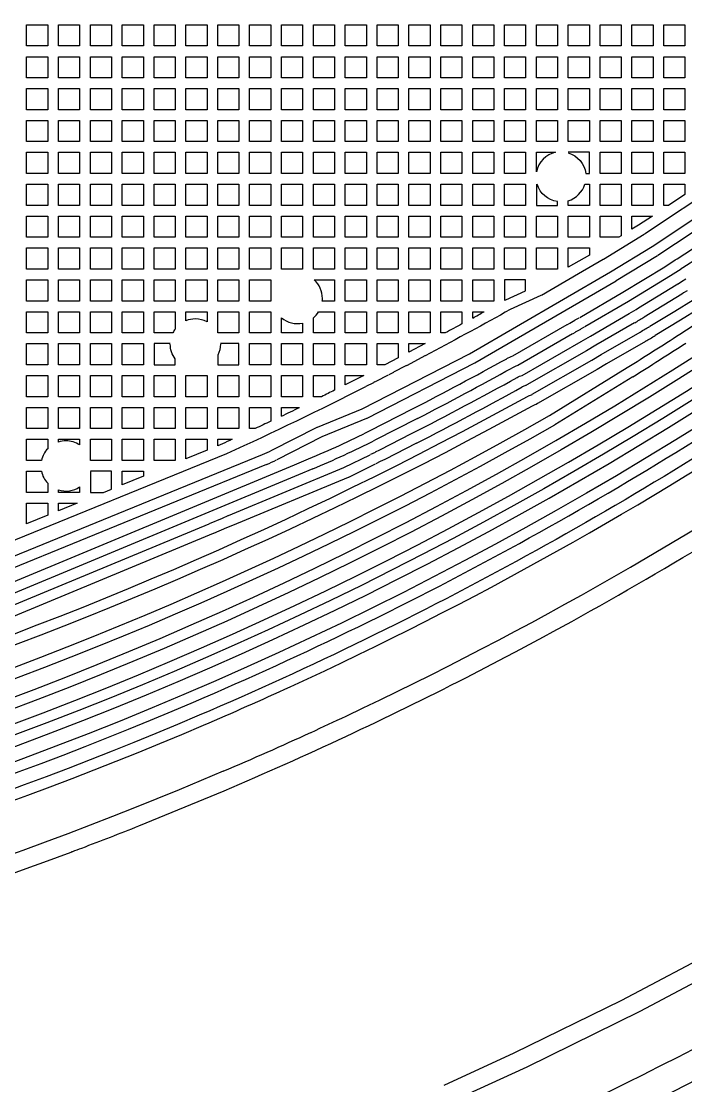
# Model space of a CAD drawing. Extents: x 3103 to 3424, y -52 to 175.
# Drawn here: x 3182.34 to 3187.05, y 34.28 to 41.83 of the extents above; entities that cross this region are included whole.
import ezdxf

# ---------------------------------------------------------------- set-up
doc = ezdxf.new("R2010")
doc.units = 0
doc.layers.add('gbr-dxf_layer0', color=7, linetype='Continuous')
doc.layers.add('gbr-outline-dxf_layer1', color=2, linetype='Continuous')

msp = doc.modelspace()

# ---------------------------------------------------------------- linework, layer by layer
at = {"layer": 'gbr-dxf_layer0'}
for p, q in [((3185.9916, 40.6704), (3185.9916, 40.5206)), ((3187.4486, 40.5592), (3186.8534, 40.1647)), ((3186.7567, 40.3143), (3186.4666, 40.1378)), ((3186.8519, 40.1637), (3186.5577, 39.9847)), ((3186.4656, 40.1372), (3186.2907, 40.0355)), ((3186.2906, 40.0355), (3186.027, 39.8826)), ((3186.9419, 40.0203), (3186.6448, 39.8394)), ((3187.0182, 40.0691), (3186.9428, 40.0209)), ((3187.0223, 39.9803), (3187.0509, 39.9991)), ((3186.5568, 39.9842), (3185.5551, 39.4027)), ((3186.9967, 39.9647), (3187.0214, 39.9797)), ((3187.0226, 39.891), (3186.7556, 39.7282)), ((3186.644, 39.8389), (3186.3346, 39.6591)), ((3186.7955, 39.663), (3186.9735, 39.7713)), ((3187.1438, 39.786), (3187.0135, 39.7065)), ((3184.1831, 39.6163), (3184.1831, 39.7225)), ((3186.2293, 39.6864), (3186.2653, 39.7073)), ((3186.267, 39.7083), (3186.2942, 39.7241)), ((3186.3751, 39.5943), (3186.6504, 39.7543)), ((3187.0131, 39.7063), (3186.8351, 39.5979)), ((3186.2111, 39.6759), (3186.2292, 39.6863)), ((3186.2672, 39.6203), (3186.2491, 39.6099)), ((3186.3037, 39.6415), (3186.2675, 39.6205)), ((3186.3299, 39.6568), (3186.3054, 39.6425)), ((3186.6887, 39.6884), (3186.4134, 39.5285)), ((3186.4518, 39.4623), (3186.7274, 39.6223)), ((3186.3088, 39.5558), (3186.3748, 39.5942)), ((3186.7656, 39.5565), (3186.49, 39.3964)), ((3185.2023, 39.5401), (3185.0874, 39.4795)), ((3185.2372, 39.4724), (3185.2012, 39.4534)), ((3186.4131, 39.5283), (3186.347, 39.4899)), ((3185.553, 39.4016), (3184.7893, 39.0104)), ((3185.2008, 39.4532), (3185.0738, 39.3862)), ((3186.4899, 39.3964), (3186.4233, 39.3576)), ((3184.9404, 39.3173), (3184.8533, 39.2727)), ((3184.9784, 39.3367), (3184.9444, 39.3193)), ((3185.0662, 39.3823), (3184.9787, 39.3369)), ((3185.0732, 39.3859), (3185.0674, 39.3829)), ((3186.423, 39.3574), (3186.0001, 39.1148)), ((3184.7668, 39.3141), (3184.6352, 39.2478)), ((3184.8348, 39.263), (3184.782, 39.2364)), ((3184.8453, 39.2683), (3184.837, 39.2642)), ((3184.8519, 39.2719), (3184.8473, 39.2693)), ((3186.6748, 39.305), (3186.1231, 38.9654)), ((3184.8115, 38.9238), (3185.1125, 39.0769)), ((3184.1144, 38.7842), (3184.4364, 38.9472)), ((3185.147, 39.0089), (3184.8461, 38.8559)), ((3184.8495, 38.772), (3184.8807, 38.7878)), ((3185.1407, 38.834), (3184.9153, 38.7199)), ((3183.793, 38.7598), (3181.6687, 37.8936)), ((3181.7372, 37.8114), (3184.0478, 38.7537)), ((3184.2749, 38.681), (3184.375, 38.7226)), ((3184.915, 38.7197), (3184.8838, 38.704)), ((3184.0766, 38.6832), (3181.766, 37.7408)), ((3181.9552, 37.7174), (3184.2746, 38.6809)), ((3184.4043, 38.6523), (3184.3042, 38.6106)), ((3184.8469, 38.6855), (3184.6579, 38.5923)), ((3184.8834, 38.7038), (3184.8515, 38.6878)), ((3184.3039, 38.6105), (3181.9844, 37.647)), ((3182.8268, 38.634), (3182.8268, 38.486)), ((3184.6554, 38.5912), (3183.8352, 38.2505)), ((3182.7329, 38.4098), (3182.6007, 38.3559)), ((3182.2513, 37.6751), (3183.6689, 38.2639)), ((3183.672, 38.2652), (3183.7644, 38.3035)), ((3183.7646, 38.3036), (3183.8057, 38.3208)), ((3183.698, 38.1935), (3182.2806, 37.6048)), ((3183.7936, 38.2332), (3183.7013, 38.1949)), ((3183.8351, 38.2505), (3183.7939, 38.2333))]:
    msp.add_line(p, q, dxfattribs=at)
at = {"layer": 'gbr-dxf_layer0', "linetype": 'Continuous'}
for points in [[(3182.3746, 41.6509), (3182.3746, 41.8007), (3182.5245, 41.8007), (3182.5245, 41.6509)], [(3182.6007, 41.6509), (3182.6007, 41.8007), (3182.7506, 41.8007), (3182.7506, 41.6509)], [(3182.8268, 41.6509), (3182.8268, 41.8007), (3182.9766, 41.8007), (3182.9766, 41.6509)], [(3183.0528, 41.6509), (3183.0528, 41.8007), (3183.2027, 41.8007), (3183.2027, 41.6509)], [(3183.2789, 41.6509), (3183.2789, 41.8007), (3183.4287, 41.8007), (3183.4287, 41.6509)], [(3183.5049, 41.6509), (3183.5049, 41.8007), (3183.6548, 41.8007), (3183.6548, 41.6509)], [(3183.731, 41.6509), (3183.731, 41.8007), (3183.8809, 41.8007), (3183.8809, 41.6509)], [(3183.9571, 41.6509), (3183.9571, 41.8007), (3184.1069, 41.8007), (3184.1069, 41.6509)], [(3184.1831, 41.6509), (3184.1831, 41.8007), (3184.333, 41.8007), (3184.333, 41.6509)], [(3184.4092, 41.6509), (3184.4092, 41.8007), (3184.559, 41.8007), (3184.559, 41.6509)], [(3184.6352, 41.6509), (3184.6352, 41.8007), (3184.7851, 41.8007), (3184.7851, 41.6509)], [(3184.8613, 41.6509), (3184.8613, 41.8007), (3185.0112, 41.8007), (3185.0112, 41.6509)], [(3185.0874, 41.6509), (3185.0874, 41.8007), (3185.2372, 41.8007), (3185.2372, 41.6509)], [(3185.3134, 41.6509), (3185.3134, 41.8007), (3185.4633, 41.8007), (3185.4633, 41.6509)], [(3185.5395, 41.6509), (3185.5395, 41.8007), (3185.6893, 41.8007), (3185.6893, 41.6509)], [(3185.7655, 41.6509), (3185.7655, 41.8007), (3185.9154, 41.8007), (3185.9154, 41.6509)], [(3185.9916, 41.6509), (3185.9916, 41.8007), (3186.1415, 41.8007), (3186.1415, 41.6509)], [(3186.2177, 41.6509), (3186.2177, 41.8007), (3186.3675, 41.8007), (3186.3675, 41.6509)], [(3186.4437, 41.6509), (3186.4437, 41.8007), (3186.5936, 41.8007), (3186.5936, 41.6509)], [(3186.6698, 41.6509), (3186.6698, 41.8007), (3186.8196, 41.8007), (3186.8196, 41.6509)], [(3186.8958, 41.6509), (3186.8958, 41.8007), (3187.0457, 41.8007), (3187.0457, 41.6509)], [(3182.3746, 41.4248), (3182.3746, 41.5747), (3182.5245, 41.5747), (3182.5245, 41.4248)], [(3182.6007, 41.4248), (3182.6007, 41.5747), (3182.7506, 41.5747), (3182.7506, 41.4248)], [(3182.8268, 41.4248), (3182.8268, 41.5747), (3182.9766, 41.5747), (3182.9766, 41.4248)], [(3183.0528, 41.4248), (3183.0528, 41.5747), (3183.2027, 41.5747), (3183.2027, 41.4248)], [(3183.2789, 41.4248), (3183.2789, 41.5747), (3183.4287, 41.5747), (3183.4287, 41.4248)], [(3183.5049, 41.4248), (3183.5049, 41.5747), (3183.6548, 41.5747), (3183.6548, 41.4248)], [(3183.731, 41.4248), (3183.731, 41.5747), (3183.8809, 41.5747), (3183.8809, 41.4248)], [(3183.9571, 41.4248), (3183.9571, 41.5747), (3184.1069, 41.5747), (3184.1069, 41.4248)], [(3184.1831, 41.4248), (3184.1831, 41.5747), (3184.333, 41.5747), (3184.333, 41.4248)], [(3184.4092, 41.4248), (3184.4092, 41.5747), (3184.559, 41.5747), (3184.559, 41.4248)], [(3184.6352, 41.4248), (3184.6352, 41.5747), (3184.7851, 41.5747), (3184.7851, 41.4248)], [(3184.8613, 41.4248), (3184.8613, 41.5747), (3185.0112, 41.5747), (3185.0112, 41.4248)], [(3185.0874, 41.4248), (3185.0874, 41.5747), (3185.2372, 41.5747), (3185.2372, 41.4248)], [(3185.3134, 41.4248), (3185.3134, 41.5747), (3185.4633, 41.5747), (3185.4633, 41.4248)], [(3185.5395, 41.4248), (3185.5395, 41.5747), (3185.6893, 41.5747), (3185.6893, 41.4248)], [(3185.7655, 41.4248), (3185.7655, 41.5747), (3185.9154, 41.5747), (3185.9154, 41.4248)], [(3185.9916, 41.4248), (3185.9916, 41.5747), (3186.1415, 41.5747), (3186.1415, 41.4248)], [(3186.2177, 41.4248), (3186.2177, 41.5747), (3186.3675, 41.5747), (3186.3675, 41.4248)], [(3186.4437, 41.4248), (3186.4437, 41.5747), (3186.5936, 41.5747), (3186.5936, 41.4248)], [(3186.6698, 41.4248), (3186.6698, 41.5747), (3186.8196, 41.5747), (3186.8196, 41.4248)], [(3186.8958, 41.4248), (3186.8958, 41.5747), (3187.0457, 41.5747), (3187.0457, 41.4248)], [(3182.3746, 41.1987), (3182.3746, 41.3486), (3182.5245, 41.3486), (3182.5245, 41.1987)], [(3182.6007, 41.1987), (3182.6007, 41.3486), (3182.7506, 41.3486), (3182.7506, 41.1987)], [(3182.8268, 41.1987), (3182.8268, 41.3486), (3182.9766, 41.3486), (3182.9766, 41.1987)], [(3183.0528, 41.1987), (3183.0528, 41.3486), (3183.2027, 41.3486), (3183.2027, 41.1987)], [(3183.2789, 41.1987), (3183.2789, 41.3486), (3183.4287, 41.3486), (3183.4287, 41.1987)], [(3183.5049, 41.1987), (3183.5049, 41.3486), (3183.6548, 41.3486), (3183.6548, 41.1987)], [(3183.731, 41.1987), (3183.731, 41.3486), (3183.8809, 41.3486), (3183.8809, 41.1987)], [(3183.9571, 41.1987), (3183.9571, 41.3486), (3184.1069, 41.3486), (3184.1069, 41.1987)], [(3184.1831, 41.1987), (3184.1831, 41.3486), (3184.333, 41.3486), (3184.333, 41.1987)], [(3184.4092, 41.1987), (3184.4092, 41.3486), (3184.559, 41.3486), (3184.559, 41.1987)], [(3184.6352, 41.1987), (3184.6352, 41.3486), (3184.7851, 41.3486), (3184.7851, 41.1987)], [(3184.8613, 41.1987), (3184.8613, 41.3486), (3185.0112, 41.3486), (3185.0112, 41.1987)], [(3185.0874, 41.1987), (3185.0874, 41.3486), (3185.2372, 41.3486), (3185.2372, 41.1987)], [(3185.3134, 41.1987), (3185.3134, 41.3486), (3185.4633, 41.3486), (3185.4633, 41.1987)], [(3185.5395, 41.1987), (3185.5395, 41.3486), (3185.6893, 41.3486), (3185.6893, 41.1987)], [(3185.7655, 41.1987), (3185.7655, 41.3486), (3185.9154, 41.3486), (3185.9154, 41.1987)], [(3185.9916, 41.1987), (3185.9916, 41.3486), (3186.1415, 41.3486), (3186.1415, 41.1987)], [(3186.2177, 41.1987), (3186.2177, 41.3486), (3186.3675, 41.3486), (3186.3675, 41.1987)], [(3186.4437, 41.1987), (3186.4437, 41.3486), (3186.5936, 41.3486), (3186.5936, 41.1987)], [(3186.6698, 41.1987), (3186.6698, 41.3486), (3186.8196, 41.3486), (3186.8196, 41.1987)], [(3186.8958, 41.1987), (3186.8958, 41.3486), (3187.0457, 41.3486), (3187.0457, 41.1987)], [(3182.3746, 40.9727), (3182.3746, 41.1225), (3182.5245, 41.1225), (3182.5245, 40.9727)], [(3182.6007, 40.9727), (3182.6007, 41.1225), (3182.7506, 41.1225), (3182.7506, 40.9727)], [(3182.8268, 40.9727), (3182.8268, 41.1225), (3182.9766, 41.1225), (3182.9766, 40.9727)], [(3183.0528, 40.9727), (3183.0528, 41.1225), (3183.2027, 41.1225), (3183.2027, 40.9727)], [(3183.2789, 40.9727), (3183.2789, 41.1225), (3183.4287, 41.1225), (3183.4287, 40.9727)], [(3183.5049, 40.9727), (3183.5049, 41.1225), (3183.6548, 41.1225), (3183.6548, 40.9727)], [(3183.731, 40.9727), (3183.731, 41.1225), (3183.8809, 41.1225), (3183.8809, 40.9727)], [(3183.9571, 40.9727), (3183.9571, 41.1225), (3184.1069, 41.1225), (3184.1069, 40.9727)], [(3184.1831, 40.9727), (3184.1831, 41.1225), (3184.333, 41.1225), (3184.333, 40.9727)], [(3184.4092, 40.9727), (3184.4092, 41.1225), (3184.559, 41.1225), (3184.559, 40.9727)], [(3184.6352, 40.9727), (3184.6352, 41.1225), (3184.7851, 41.1225), (3184.7851, 40.9727)], [(3184.8613, 40.9727), (3184.8613, 41.1225), (3185.0112, 41.1225), (3185.0112, 40.9727)], [(3185.0874, 40.9727), (3185.0874, 41.1225), (3185.2372, 41.1225), (3185.2372, 40.9727)], [(3185.3134, 40.9727), (3185.3134, 41.1225), (3185.4633, 41.1225), (3185.4633, 40.9727)], [(3185.5395, 40.9727), (3185.5395, 41.1225), (3185.6893, 41.1225), (3185.6893, 40.9727)], [(3185.7655, 40.9727), (3185.7655, 41.1225), (3185.9154, 41.1225), (3185.9154, 40.9727)], [(3185.9916, 40.9727), (3185.9916, 41.1225), (3186.1415, 41.1225), (3186.1415, 40.9727)], [(3186.2177, 40.9727), (3186.2177, 41.1225), (3186.3675, 41.1225), (3186.3675, 40.9727)], [(3186.4437, 40.9727), (3186.4437, 41.1225), (3186.5936, 41.1225), (3186.5936, 40.9727)], [(3186.6698, 40.9727), (3186.6698, 41.1225), (3186.8196, 41.1225), (3186.8196, 40.9727)], [(3186.8958, 40.9727), (3186.8958, 41.1225), (3187.0457, 41.1225), (3187.0457, 40.9727)], [(3182.3746, 40.7466), (3182.3746, 40.8965), (3182.5245, 40.8965), (3182.5245, 40.7466)], [(3182.6007, 40.7466), (3182.6007, 40.8965), (3182.7506, 40.8965), (3182.7506, 40.7466)], [(3182.8268, 40.7466), (3182.8268, 40.8965), (3182.9766, 40.8965), (3182.9766, 40.7466)], [(3183.0528, 40.7466), (3183.0528, 40.8965), (3183.2027, 40.8965), (3183.2027, 40.7466)], [(3183.2789, 40.7466), (3183.2789, 40.8965), (3183.4287, 40.8965), (3183.4287, 40.7466)], [(3183.5049, 40.7466), (3183.5049, 40.8965), (3183.6548, 40.8965), (3183.6548, 40.7466)], [(3183.731, 40.7466), (3183.731, 40.8965), (3183.8809, 40.8965), (3183.8809, 40.7466)], [(3183.9571, 40.7466), (3183.9571, 40.8965), (3184.1069, 40.8965), (3184.1069, 40.7466)], [(3184.1831, 40.7466), (3184.1831, 40.8965), (3184.333, 40.8965), (3184.333, 40.7466)], [(3184.4092, 40.7466), (3184.4092, 40.8965), (3184.559, 40.8965), (3184.559, 40.7466)], [(3184.6352, 40.7466), (3184.6352, 40.8965), (3184.7851, 40.8965), (3184.7851, 40.7466)], [(3184.8613, 40.7466), (3184.8613, 40.8965), (3185.0112, 40.8965), (3185.0112, 40.7466)], [(3185.0874, 40.7466), (3185.0874, 40.8965), (3185.2372, 40.8965), (3185.2372, 40.7466)], [(3185.3134, 40.7466), (3185.3134, 40.8965), (3185.4633, 40.8965), (3185.4633, 40.7466)], [(3185.5395, 40.7466), (3185.5395, 40.8965), (3185.6893, 40.8965), (3185.6893, 40.7466)], [(3185.7655, 40.7466), (3185.7655, 40.8965), (3185.9154, 40.8965), (3185.9154, 40.7466)], [(3186.4437, 40.7466), (3186.4437, 40.8965), (3186.5936, 40.8965), (3186.5936, 40.7466)], [(3186.6698, 40.7466), (3186.6698, 40.8965), (3186.8196, 40.8965), (3186.8196, 40.7466)], [(3186.8958, 40.7466), (3186.8958, 40.8965), (3187.0457, 40.8965), (3187.0457, 40.7466)], [(3182.3746, 40.5206), (3182.3746, 40.6704), (3182.5245, 40.6704), (3182.5245, 40.5206)], [(3182.6007, 40.5206), (3182.6007, 40.6704), (3182.7506, 40.6704), (3182.7506, 40.5206)], [(3182.8268, 40.5206), (3182.8268, 40.6704), (3182.9766, 40.6704), (3182.9766, 40.5206)], [(3183.0528, 40.5206), (3183.0528, 40.6704), (3183.2027, 40.6704), (3183.2027, 40.5206)], [(3183.2789, 40.5206), (3183.2789, 40.6704), (3183.4287, 40.6704), (3183.4287, 40.5206)], [(3183.5049, 40.5206), (3183.5049, 40.6704), (3183.6548, 40.6704), (3183.6548, 40.5206)], [(3183.731, 40.5206), (3183.731, 40.6704), (3183.8809, 40.6704), (3183.8809, 40.5206)], [(3183.9571, 40.5206), (3183.9571, 40.6704), (3184.1069, 40.6704), (3184.1069, 40.5206)], [(3184.1831, 40.5206), (3184.1831, 40.6704), (3184.333, 40.6704), (3184.333, 40.5206)], [(3184.4092, 40.5206), (3184.4092, 40.6704), (3184.559, 40.6704), (3184.559, 40.5206)], [(3184.6352, 40.5206), (3184.6352, 40.6704), (3184.7851, 40.6704), (3184.7851, 40.5206)], [(3184.8613, 40.5206), (3184.8613, 40.6704), (3185.0112, 40.6704), (3185.0112, 40.5206)], [(3185.0874, 40.5206), (3185.0874, 40.6704), (3185.2372, 40.6704), (3185.2372, 40.5206)], [(3185.3134, 40.5206), (3185.3134, 40.6704), (3185.4633, 40.6704), (3185.4633, 40.5206)], [(3185.5395, 40.5206), (3185.5395, 40.6704), (3185.6893, 40.6704), (3185.6893, 40.5206)], [(3185.7655, 40.5206), (3185.7655, 40.6704), (3185.9154, 40.6704), (3185.9154, 40.5206)], [(3186.4437, 40.5206), (3186.4437, 40.6704), (3186.5936, 40.6704), (3186.5936, 40.5206)], [(3186.6698, 40.5206), (3186.6698, 40.6704), (3186.8196, 40.6704), (3186.8196, 40.5206)], [(3186.8958, 40.5206), (3186.8958, 40.6704), (3187.0457, 40.6704), (3187.0457, 40.5973), (3186.93, 40.5206)], [(3182.3746, 40.2945), (3182.3746, 40.4444), (3182.5245, 40.4444), (3182.5245, 40.2945)], [(3182.6007, 40.2945), (3182.6007, 40.4444), (3182.7506, 40.4444), (3182.7506, 40.2945)], [(3182.8268, 40.2945), (3182.8268, 40.4444), (3182.9766, 40.4444), (3182.9766, 40.2945)], [(3183.0528, 40.2945), (3183.0528, 40.4444), (3183.2027, 40.4444), (3183.2027, 40.2945)], [(3183.2789, 40.2945), (3183.2789, 40.4444), (3183.4287, 40.4444), (3183.4287, 40.2945)], [(3183.5049, 40.2945), (3183.5049, 40.4444), (3183.6548, 40.4444), (3183.6548, 40.2945)], [(3183.731, 40.2945), (3183.731, 40.4444), (3183.8809, 40.4444), (3183.8809, 40.2945)], [(3183.9571, 40.2945), (3183.9571, 40.4444), (3184.1069, 40.4444), (3184.1069, 40.2945)], [(3184.1831, 40.2945), (3184.1831, 40.4444), (3184.333, 40.4444), (3184.333, 40.2945)], [(3184.4092, 40.2945), (3184.4092, 40.4444), (3184.559, 40.4444), (3184.559, 40.2945)], [(3184.6352, 40.2945), (3184.6352, 40.4444), (3184.7851, 40.4444), (3184.7851, 40.2945)], [(3184.8613, 40.2945), (3184.8613, 40.4444), (3185.0112, 40.4444), (3185.0112, 40.2945)], [(3185.0874, 40.2945), (3185.0874, 40.4444), (3185.2372, 40.4444), (3185.2372, 40.2945)], [(3185.3134, 40.2945), (3185.3134, 40.4444), (3185.4633, 40.4444), (3185.4633, 40.2945)], [(3185.5395, 40.2945), (3185.5395, 40.4444), (3185.6893, 40.4444), (3185.6893, 40.2945)], [(3185.7655, 40.2945), (3185.7655, 40.4444), (3185.9154, 40.4444), (3185.9154, 40.2945)], [(3185.9916, 40.2945), (3185.9916, 40.4444), (3186.1415, 40.4444), (3186.1415, 40.2945)], [(3186.2177, 40.2945), (3186.2177, 40.4444), (3186.3675, 40.4444), (3186.3675, 40.2945)], [(3186.4437, 40.2945), (3186.4437, 40.4444), (3186.5936, 40.4444), (3186.5936, 40.3043), (3186.5776, 40.2945)], [(3182.3746, 40.0684), (3182.3746, 40.2183), (3182.5245, 40.2183), (3182.5245, 40.0684)], [(3182.6007, 40.0684), (3182.6007, 40.2183), (3182.7506, 40.2183), (3182.7506, 40.0684)], [(3182.8268, 40.0684), (3182.8268, 40.2183), (3182.9766, 40.2183), (3182.9766, 40.0684)], [(3183.0528, 40.0684), (3183.0528, 40.2183), (3183.2027, 40.2183), (3183.2027, 40.0684)], [(3183.2789, 40.0684), (3183.2789, 40.2183), (3183.4287, 40.2183), (3183.4287, 40.0684)], [(3183.5049, 40.0684), (3183.5049, 40.2183), (3183.6548, 40.2183), (3183.6548, 40.0684)], [(3183.731, 40.0684), (3183.731, 40.2183), (3183.8809, 40.2183), (3183.8809, 40.0684)], [(3183.9571, 40.0684), (3183.9571, 40.2183), (3184.1069, 40.2183), (3184.1069, 40.0684)], [(3184.1831, 40.0684), (3184.1831, 40.2183), (3184.333, 40.2183), (3184.333, 40.0684)], [(3184.4092, 40.0684), (3184.4092, 40.2183), (3184.559, 40.2183), (3184.559, 40.0684)], [(3184.6352, 40.0684), (3184.6352, 40.2183), (3184.7851, 40.2183), (3184.7851, 40.0684)], [(3184.8613, 40.0684), (3184.8613, 40.2183), (3185.0112, 40.2183), (3185.0112, 40.0684)], [(3185.0874, 40.0684), (3185.0874, 40.2183), (3185.2372, 40.2183), (3185.2372, 40.0684)], [(3185.3134, 40.0684), (3185.3134, 40.2183), (3185.4633, 40.2183), (3185.4633, 40.0684)], [(3185.5395, 40.0684), (3185.5395, 40.2183), (3185.6893, 40.2183), (3185.6893, 40.0684)], [(3185.7655, 40.0684), (3185.7655, 40.2183), (3185.9154, 40.2183), (3185.9154, 40.0684)], [(3185.9916, 40.0684), (3185.9916, 40.2183), (3186.1415, 40.2183), (3186.1415, 40.0684)], [(3186.2177, 40.0813), (3186.2177, 40.2183), (3186.3675, 40.2183), (3186.3675, 40.1683)], [(3182.3746, 39.8424), (3182.3746, 39.9922), (3182.5245, 39.9922), (3182.5245, 39.8424)], [(3182.6007, 39.8424), (3182.6007, 39.9922), (3182.7506, 39.9922), (3182.7506, 39.8424)], [(3182.8268, 39.8424), (3182.8268, 39.9922), (3182.9766, 39.9922), (3182.9766, 39.8424)], [(3183.0528, 39.8424), (3183.0528, 39.9922), (3183.2027, 39.9922), (3183.2027, 39.8424)], [(3183.2789, 39.8424), (3183.2789, 39.9922), (3183.4287, 39.9922), (3183.4287, 39.8424)], [(3183.5049, 39.8424), (3183.5049, 39.9922), (3183.6548, 39.9922), (3183.6548, 39.8424)], [(3183.731, 39.8424), (3183.731, 39.9922), (3183.8809, 39.9922), (3183.8809, 39.8424)], [(3183.9571, 39.8424), (3183.9571, 39.9922), (3184.1069, 39.9922), (3184.1069, 39.8424)], [(3184.6352, 39.8424), (3184.6352, 39.9922), (3184.7851, 39.9922), (3184.7851, 39.8424)], [(3184.8613, 39.8424), (3184.8613, 39.9922), (3185.0112, 39.9922), (3185.0112, 39.8424)], [(3185.0874, 39.8424), (3185.0874, 39.9922), (3185.2372, 39.9922), (3185.2372, 39.8424)], [(3185.3134, 39.8424), (3185.3134, 39.9922), (3185.4633, 39.9922), (3185.4633, 39.8424)], [(3185.5395, 39.8424), (3185.5395, 39.9922), (3185.6893, 39.9922), (3185.6893, 39.8424)], [(3182.3746, 39.6163), (3182.3746, 39.7662), (3182.5245, 39.7662), (3182.5245, 39.6163)], [(3182.6007, 39.6163), (3182.6007, 39.7662), (3182.7506, 39.7662), (3182.7506, 39.6163)], [(3182.8268, 39.6163), (3182.8268, 39.7662), (3182.9766, 39.7662), (3182.9766, 39.6163)], [(3183.0528, 39.6163), (3183.0528, 39.7662), (3183.2027, 39.7662), (3183.2027, 39.6163)], [(3183.731, 39.6163), (3183.731, 39.7662), (3183.8809, 39.7662), (3183.8809, 39.6163)], [(3183.9571, 39.6163), (3183.9571, 39.7662), (3184.1069, 39.7662), (3184.1069, 39.6163)], [(3184.6352, 39.6163), (3184.6352, 39.7662), (3184.7851, 39.7662), (3184.7851, 39.6163)], [(3184.8613, 39.6163), (3184.8613, 39.7662), (3185.0112, 39.7662), (3185.0112, 39.6163)], [(3185.0874, 39.6163), (3185.0874, 39.7662), (3185.2372, 39.7662), (3185.2372, 39.6163)], [(3182.3746, 39.3903), (3182.3746, 39.5401), (3182.5245, 39.5401), (3182.5245, 39.3903)], [(3182.6007, 39.3903), (3182.6007, 39.5401), (3182.7506, 39.5401), (3182.7506, 39.3903)], [(3182.8268, 39.3903), (3182.8268, 39.5401), (3182.9766, 39.5401), (3182.9766, 39.3903)], [(3183.0528, 39.3903), (3183.0528, 39.5401), (3183.2027, 39.5401), (3183.2027, 39.3903)], [(3183.9571, 39.3903), (3183.9571, 39.5401), (3184.1069, 39.5401), (3184.1069, 39.3903)], [(3184.1831, 39.3903), (3184.1831, 39.5401), (3184.333, 39.5401), (3184.333, 39.3903)], [(3184.4092, 39.3903), (3184.4092, 39.5401), (3184.559, 39.5401), (3184.559, 39.3903)], [(3184.6352, 39.3903), (3184.6352, 39.5401), (3184.7851, 39.5401), (3184.7851, 39.3903)], [(3184.8613, 39.3903), (3184.8613, 39.5401), (3185.0112, 39.5401), (3185.0112, 39.4396), (3184.9157, 39.3903)], [(3182.3746, 39.1642), (3182.3746, 39.3141), (3182.5245, 39.3141), (3182.5245, 39.1642)], [(3182.6007, 39.1642), (3182.6007, 39.3141), (3182.7506, 39.3141), (3182.7506, 39.1642)], [(3182.8268, 39.1642), (3182.8268, 39.3141), (3182.9766, 39.3141), (3182.9766, 39.1642)], [(3183.0528, 39.1642), (3183.0528, 39.3141), (3183.2027, 39.3141), (3183.2027, 39.1642)], [(3183.2789, 39.1642), (3183.2789, 39.3141), (3183.4287, 39.3141), (3183.4287, 39.1642)], [(3183.5049, 39.1642), (3183.5049, 39.3141), (3183.6548, 39.3141), (3183.6548, 39.1642)], [(3183.731, 39.1642), (3183.731, 39.3141), (3183.8809, 39.3141), (3183.8809, 39.1642)], [(3183.9571, 39.1642), (3183.9571, 39.3141), (3184.1069, 39.3141), (3184.1069, 39.1642)], [(3184.1831, 39.1642), (3184.1831, 39.3141), (3184.333, 39.3141), (3184.333, 39.1642)], [(3182.3746, 38.9381), (3182.3746, 39.088), (3182.5245, 39.088), (3182.5245, 38.9381)], [(3182.6007, 38.9381), (3182.6007, 39.088), (3182.7506, 39.088), (3182.7506, 38.9381)], [(3182.8268, 38.9381), (3182.8268, 39.088), (3182.9766, 39.088), (3182.9766, 38.9381)], [(3183.0528, 38.9381), (3183.0528, 39.088), (3183.2027, 39.088), (3183.2027, 38.9381)], [(3183.2789, 38.9381), (3183.2789, 39.088), (3183.4287, 39.088), (3183.4287, 38.9381)], [(3183.5049, 38.9381), (3183.5049, 39.088), (3183.6548, 39.088), (3183.6548, 38.9381)], [(3183.731, 38.9381), (3183.731, 39.088), (3183.8809, 39.088), (3183.8809, 38.9381)], [(3182.8268, 38.7121), (3182.8268, 38.8619), (3182.9766, 38.8619), (3182.9766, 38.7121)], [(3183.0528, 38.7121), (3183.0528, 38.8619), (3183.2027, 38.8619), (3183.2027, 38.7121)], [(3183.2789, 38.7121), (3183.2789, 38.8619), (3183.4287, 38.8619), (3183.4287, 38.7121)], [(3183.5049, 38.7246), (3183.5049, 38.8619), (3183.6548, 38.8619), (3183.6548, 38.7857)], [(3183.0528, 38.5403), (3183.0528, 38.6359), (3183.2027, 38.6359), (3183.2027, 38.6014)], [(3182.3746, 38.2637), (3182.3746, 38.4098), (3182.5245, 38.4098), (3182.5245, 38.3248)]]:
    msp.add_lwpolyline(points, close=True, dxfattribs=at)
for points in [[(3185.9916, 40.7584), (3185.9916, 40.8965), (3186.1269, 40.8965)], [(3184.4393, 38.9486), (3184.7559, 39.0789), (3185.5174, 39.4689), (3186.5183, 40.0499), (3186.8119, 40.2286), (3187.4078, 40.6236)], [(3186.815, 40.4444), (3186.7164, 40.379), (3186.6698, 40.3506)], [(3186.6698, 40.3506), (3186.6698, 40.4444), (3186.815, 40.4444)], [(3186.99, 40.1419), (3187.0994, 40.2123), (3187.2904, 40.3408)], [(3187.1408, 40.1483), (3187.0315, 40.0779), (3187.0192, 40.0697)], [(3186.299, 39.7265), (3186.6054, 39.9046), (3186.9021, 40.0853), (3186.977, 40.1332), (3186.9892, 40.1414)], [(3186.7159, 39.7932), (3186.9829, 39.956), (3186.9958, 39.9642)], [(3186.9738, 39.7715), (3187.1036, 39.8507), (3187.2425, 39.9416)], [(3187.0609, 39.9146), (3187.0363, 39.8997), (3187.0235, 39.8915)], [(3183.5049, 39.7025), (3183.5049, 39.7662), (3183.6548, 39.7662), (3183.6548, 39.6947)], [(3185.5395, 39.7219), (3185.5395, 39.7662), (3185.62, 39.7662)], [(3183.3937, 39.5401), (3183.2789, 39.5401), (3183.2789, 39.3903)], [(3183.731, 39.3903), (3183.8809, 39.3903), (3183.8809, 39.5401), (3183.7493, 39.5401)], [(3185.0874, 39.4795), (3185.0874, 39.5401), (3185.2023, 39.5401)], [(3185.9622, 39.1809), (3186.385, 39.4235), (3186.4516, 39.4622)], [(3184.6352, 39.2478), (3184.6352, 39.3141), (3184.7668, 39.3141)], [(3184.1831, 39.0265), (3184.1831, 39.088), (3184.311, 39.088)], [(3184.7862, 39.009), (3184.4695, 38.8786), (3184.1488, 38.7162)], [(3182.6007, 38.8428), (3182.6007, 38.8619), (3182.7506, 38.8619), (3182.7506, 38.8218)], [(3183.731, 38.8168), (3183.731, 38.8619), (3183.8329, 38.8619)], [(3183.806, 38.3209), (3184.6253, 38.6612), (3184.8113, 38.753)], [(3182.8268, 38.486), (3182.9198, 38.486), (3182.9766, 38.5092), (3182.9766, 38.6359), (3182.8272, 38.6359)], [(3182.6007, 38.3559), (3182.6007, 38.4098), (3182.7329, 38.4098)]]:
    msp.add_lwpolyline(points, dxfattribs=at)
for points in [[(3186.2177, 40.8931, -0.293479), (3186.3421, 40.7466), (3186.3675, 40.7466), (3186.3675, 40.8965), (3186.2177, 40.8965)], [(3187.3566, 40.7123), (3187.3278, 40.6979), (3187.3142, 40.691, -0.145359), (3187.3001, 40.6745), (3186.7581, 40.3152)], [(3185.9916, 40.5206), (3186.1415, 40.5206), (3186.1415, 40.5469, -0.291099), (3185.996, 40.6704)], [(3157.5045, 37.1345, 0.100679), (3167.714, 35.0575), (3173.2139, 35.0575, 0.151028), (3187.9607, 39.6158, -0.064518), (3189.3488, 40.3222)], [(3189.3828, 40.2265, 0.064518), (3188.018, 39.532, -0.151028), (3173.2139, 34.9559), (3167.714, 34.9559, -0.100679), (3157.4649, 37.041, 0.099096), (3155.169, 37.5005)], [(3187.0097, 39.6079), (3187.3947, 39.8579), (3187.5741, 39.9795, -0.075396), (3187.5844, 39.9845), (3187.6615, 40.0082)], [(3185.7705, 39.85, -0.024043), (3185.7737, 39.8516), (3185.9154, 39.9156), (3185.9154, 39.9922), (3185.7655, 39.9922), (3185.7655, 39.8472)], [(3157.6329, 37.4391, 0.100687), (3167.714, 35.388), (3173.2139, 35.388, 0.151027), (3187.7741, 39.8887)], [(3186.0235, 39.8808), (3185.8064, 39.7827, -0.005856), (3185.2375, 39.4726)], [(3187.8171, 39.8258, -0.151027), (3173.2139, 35.3118), (3167.714, 35.3118, -0.100687), (3157.6032, 37.3689, 0.099143), (3155.2098, 37.8482), (3155.1121, 37.8462, 0.035416), (3154.0929, 37.7402)], [(3157.5638, 37.275, 0.100682), (3167.714, 35.2099), (3173.2139, 35.2099, 0.151028), (3187.8746, 39.7418)], [(3183.6548, 39.6947, 0.122558), (3183.5715, 39.7154, 0.096239), (3183.5049, 39.7025)], [(3184.1831, 39.7225, 0.228059), (3184.333, 39.6863), (3184.333, 39.6163), (3184.1831, 39.6163)], [(3187.9176, 39.6789, -0.151028), (3173.2139, 35.1337), (3167.714, 35.1337, -0.100682), (3157.5341, 37.2048, 0.099123), (3155.1691, 37.6783)], [(3185.7809, 39.4338, -0.035232), (3185.8247, 39.4541), (3186.2109, 39.6758)], [(3182.7661, 35.9643, 0.004036), (3183.1715, 36.1215), (3183.7752, 36.3698, 0.017557), (3185.4905, 37.172), (3185.7757, 37.3198, 0.022475), (3187.8676, 38.5437), (3188.4353, 38.9214, -0.021759), (3188.8209, 39.1609), (3188.8641, 39.1851, -0.041466), (3189.6531, 39.5374), (3189.6635, 39.5438)], [(3186.2488, 39.6097), (3185.86, 39.3864, -0.043996), (3185.8539, 39.3836, 0.037393), (3185.8177, 39.3671)], [(3185.8548, 39.3001, -0.050045), (3185.8897, 39.3152), (3186.3086, 39.5557)], [(3167.7138, 34.8797), (3173.2141, 34.8797, 0.101374), (3183.5596, 36.9991, 0.048903), (3188.061, 39.469)], [(3183.2789, 39.3903), (3183.4287, 39.3903), (3183.4287, 39.4316, -0.161076), (3183.3937, 39.5376)], [(3183.7493, 39.5376, -0.114919), (3183.731, 39.459), (3183.731, 39.3903)], [(3186.3465, 39.4896), (3185.9241, 39.2471, -0.051172), (3185.9171, 39.2439)], [(3157.8094, 37.5521, 0.006012), (3158.6446, 37.2112, 0.079522), (3166.7644, 35.5584), (3173.2457, 35.5503), (3173.9042, 35.5503), (3173.9168, 35.5505, 0.120515), (3186.0837, 39.0306), (3186.6348, 39.3699)], [(3188.1183, 39.3852, -0.048903), (3183.5996, 36.9057, -0.101374), (3173.2141, 34.7781), (3167.7138, 34.7781)], [(3184.8809, 38.7878), (3185.1063, 38.902, 0.007539), (3185.8547, 39.3001)], [(3167.5443, 35.7283), (3173.2141, 35.7283, 0.021037), (3175.3537, 35.8186, 0.099036), (3185.9285, 39.1666, -0.057024), (3185.9365, 39.1699, 0.060667), (3185.9619, 39.1807)], [(3186, 39.1147, -0.054983), (3185.9618, 39.0979, -0.099002), (3175.3618, 35.7428)], [(3182.7506, 38.8218, 0.145787), (3182.6533, 38.8508, 0.07524), (3182.6007, 38.8428)], [(3183.8329, 38.8619, -0.000723), (3183.7636, 38.8301), (3183.731, 38.8168)], [(3184.8154, 38.755, 0.006133), (3184.8175, 38.756), (3184.8493, 38.7719)], [(3190.042, 36.9431), (3189.3698, 36.4917), (3188.7233, 36.08), (3188.4103, 35.8893, -0.010808), (3187.3029, 35.2562), (3186.5951, 34.8843), (3185.831, 34.5091), (3185.3347, 34.2803)], [(3167.7133, 34.7019), (3173.2144, 34.7019, 0.10137), (3183.6296, 36.8354)], [(3191.9122, 36.8109), (3191.512, 36.8109, 0.032385), (3191.2276, 36.7924, -0.090416), (3191.2186, 36.7912, 0.003714), (3191.1868, 36.7867, -0.088626), (3191.178, 36.7854, 0.116188), (3190.2411, 36.4073, -0.073418), (3190.2349, 36.4033, -0.000315), (3190.213, 36.3884), (3190.1777, 36.3644, -0.032938), (3186.7716, 34.3686, -0.099661), (3186.7625, 34.364, -0.004251), (3186.3049, 34.14, -0.082037), (3186.2975, 34.1363, -0.082849), (3186.2899, 34.1328, -0.0004), (3186.2533, 34.1153, -0.099803), (3186.2442, 34.1109, -0.000382), (3186.21, 34.0946, -0.073603), (3177.8093, 31.5289, -0.069925), (3177.8023, 31.5276, -0.062824), (3177.796, 31.5268), (3177.5993, 31.4981, -0.035614), (3173.3424, 31.1944), (3172.5182, 31.1944)], [(3183.7694, 36.5085, -0.10137), (3173.2144, 34.3463), (3167.7133, 34.3463)], [(3181.8674, 32.84, 0.010199), (3183.0162, 33.2164, -0.051295), (3183.0505, 33.2284, 0.009704), (3184.1279, 33.631), (3184.1505, 33.6402, -0.037302), (3184.175, 33.6501), (3184.4769, 33.772), (3185.1544, 34.0604), (3185.9268, 34.4135), (3186.7276, 34.8087), (3187.4027, 35.1657), (3187.717, 35.3394), (3188.4977, 35.7936, -0.010949), (3188.5042, 35.7975), (3189.0549, 36.1372), (3189.4421, 36.3857, -0.194952), (3189.4516, 36.3877)], [(3179.5118, 34.9618, 0.030847), (3182.691, 35.9359, -0.054612), (3182.696, 35.9382, -0.056218), (3182.7014, 35.9399, 0.00067), (3182.7654, 35.964)]]:
    msp.add_lwpolyline(points, format="xyb", dxfattribs=at)
for points in [[(3186.2177, 40.5206), (3186.2177, 40.5529, 0.248684), (3186.3357, 40.6704), (3186.3675, 40.6704), (3186.3675, 40.5206)], [(3184.4147, 39.9922), (3184.559, 39.9922), (3184.559, 39.8424), (3184.4726, 39.8424, 0.025187), (3184.4735, 39.8602, 0.212464)], [(3183.2789, 39.6163), (3183.2789, 39.7662), (3183.4287, 39.7662), (3183.4287, 39.6436, 0.045089), (3183.4121, 39.6163)], [(3184.4092, 39.6163), (3184.4092, 39.7233, 0.080532), (3184.4466, 39.7662), (3184.559, 39.7662), (3184.559, 39.6163)], [(3185.3134, 39.6163), (3185.3134, 39.7662), (3185.4633, 39.7662), (3185.4633, 39.6803, -0.001236), (3185.345, 39.6163)], [(3184.4092, 39.1642), (3184.4092, 39.3141), (3184.559, 39.3141), (3184.559, 39.2098, -0.000955), (3184.467, 39.1642)], [(3183.9571, 38.9381), (3183.9571, 39.088), (3184.1069, 39.088), (3184.1069, 38.9902, -0.001124), (3183.9967, 38.9381)], [(3182.3746, 38.7121), (3182.3746, 38.8619), (3182.5245, 38.8619), (3182.5245, 38.7956, 0.135597), (3182.4798, 38.7121)], [(3182.3746, 38.486), (3182.3746, 38.6359), (3182.4794, 38.6359, 0.138571), (3182.5245, 38.5504), (3182.5245, 38.486)], [(3182.6007, 38.486), (3182.6007, 38.5031, 0.223411), (3182.7506, 38.5241), (3182.7506, 38.486)]]:
    msp.add_lwpolyline(points, format="xyb", close=True, dxfattribs=at)
at = {"layer": 'gbr-dxf_layer0'}
for centre, radius, start, end in [((3186.1659, 40.723), 0.1778, 102.65254, 168.52307), ((3184.7808, 42.9732), 3.7225, 300.1534, 301.3195), ((3172.2744, 63.9261), 27.6008, 298.72499, 298.91572), ((3184.7807, 42.9732), 3.7987, 300.15414, 301.32028), ((3184.7766, 42.9706), 3.8751, 300.22888, 301.39366), ((3174.3737, 59.096), 23.2261, 301.86396, 302.95887), ((3174.3737, 59.096), 23.3023, 301.86386, 302.95877), ((3184.7768, 42.9707), 3.9513, 300.2266, 301.39143), ((3172.2737, 63.9257), 27.9696, 297.32454, 298.8761), ((3173.2128, 61.1901), 26.4889, 295.19756, 304.35509), ((3172.2736, 63.9257), 28.0458, 297.32458, 298.87615), ((3185.9472, 39.1335), 0.1144, 106.36311, 119.01131), ((3172.2741, 63.9259), 27.6771, 294.59802, 296.8667), ((3172.2733, 63.9256), 28.1986, 297.15026, 298.87747), ((3172.274, 63.9259), 27.6009, 295.56136, 295.85592), ((3173.2128, 61.19), 26.8445, 295.19762, 304.35515), ((3172.8859, 62.1634), 26.709, 272.21773, 299.70693), ((3181.9674, 44.5198), 6.2772, 292.55752, 296.94156), ((3181.9674, 44.5198), 6.3534, 292.55727, 296.94134), ((3183.7081, 39.5833), 0.8964, 292.27659, 296.92562), ((3183.7082, 39.5833), 0.9726, 292.27526, 296.9254), ((3173.7355, 60.0713), 25.254, 294.59112, 295.20338), ((3173.2145, 61.1908), 26.4888, 293.15428, 294.60634), ((3173.7355, 60.0713), 25.6096, 294.59116, 295.20345), ((3173.2146, 61.1908), 26.8444, 293.15407, 294.60613)]:
    msp.add_arc(centre, radius, start, end, dxfattribs=at)
at = {"layer": 'gbr-outline-dxf_layer1', "linetype": 'Continuous'}
msp.add_lwpolyline([(3134.0511, 42.6163, -0.414233), (3134.8622, 43.7748), (3152.7317, 46.9257, -0.145892), (3161.3026, 45.9338, 0.101585), (3167.8425, 44.5912), (3173.3424, 44.5912, 0.152268), (3182.7762, 47.5325, -0.152268), (3191.3574, 50.2076), (3216.2273, 50.2076, -0.414215), (3217.2273, 49.2076), (3217.2273, 37.6077, -0.414215), (3216.2273, 36.6077), (3191.5126, 36.6077, 0.151039), (3190.384, 36.259, -0.151026), (3173.3424, 30.9912), (3167.8425, 30.9912, -0.100411), (3156.0737, 33.3789, 0.144694), (3154.947, 33.5066), (3137.224, 30.3814, -0.414157), (3136.0656, 31.1926)], format="xyb", close=True, dxfattribs=at)

doc.saveas('drawing.dxf')
